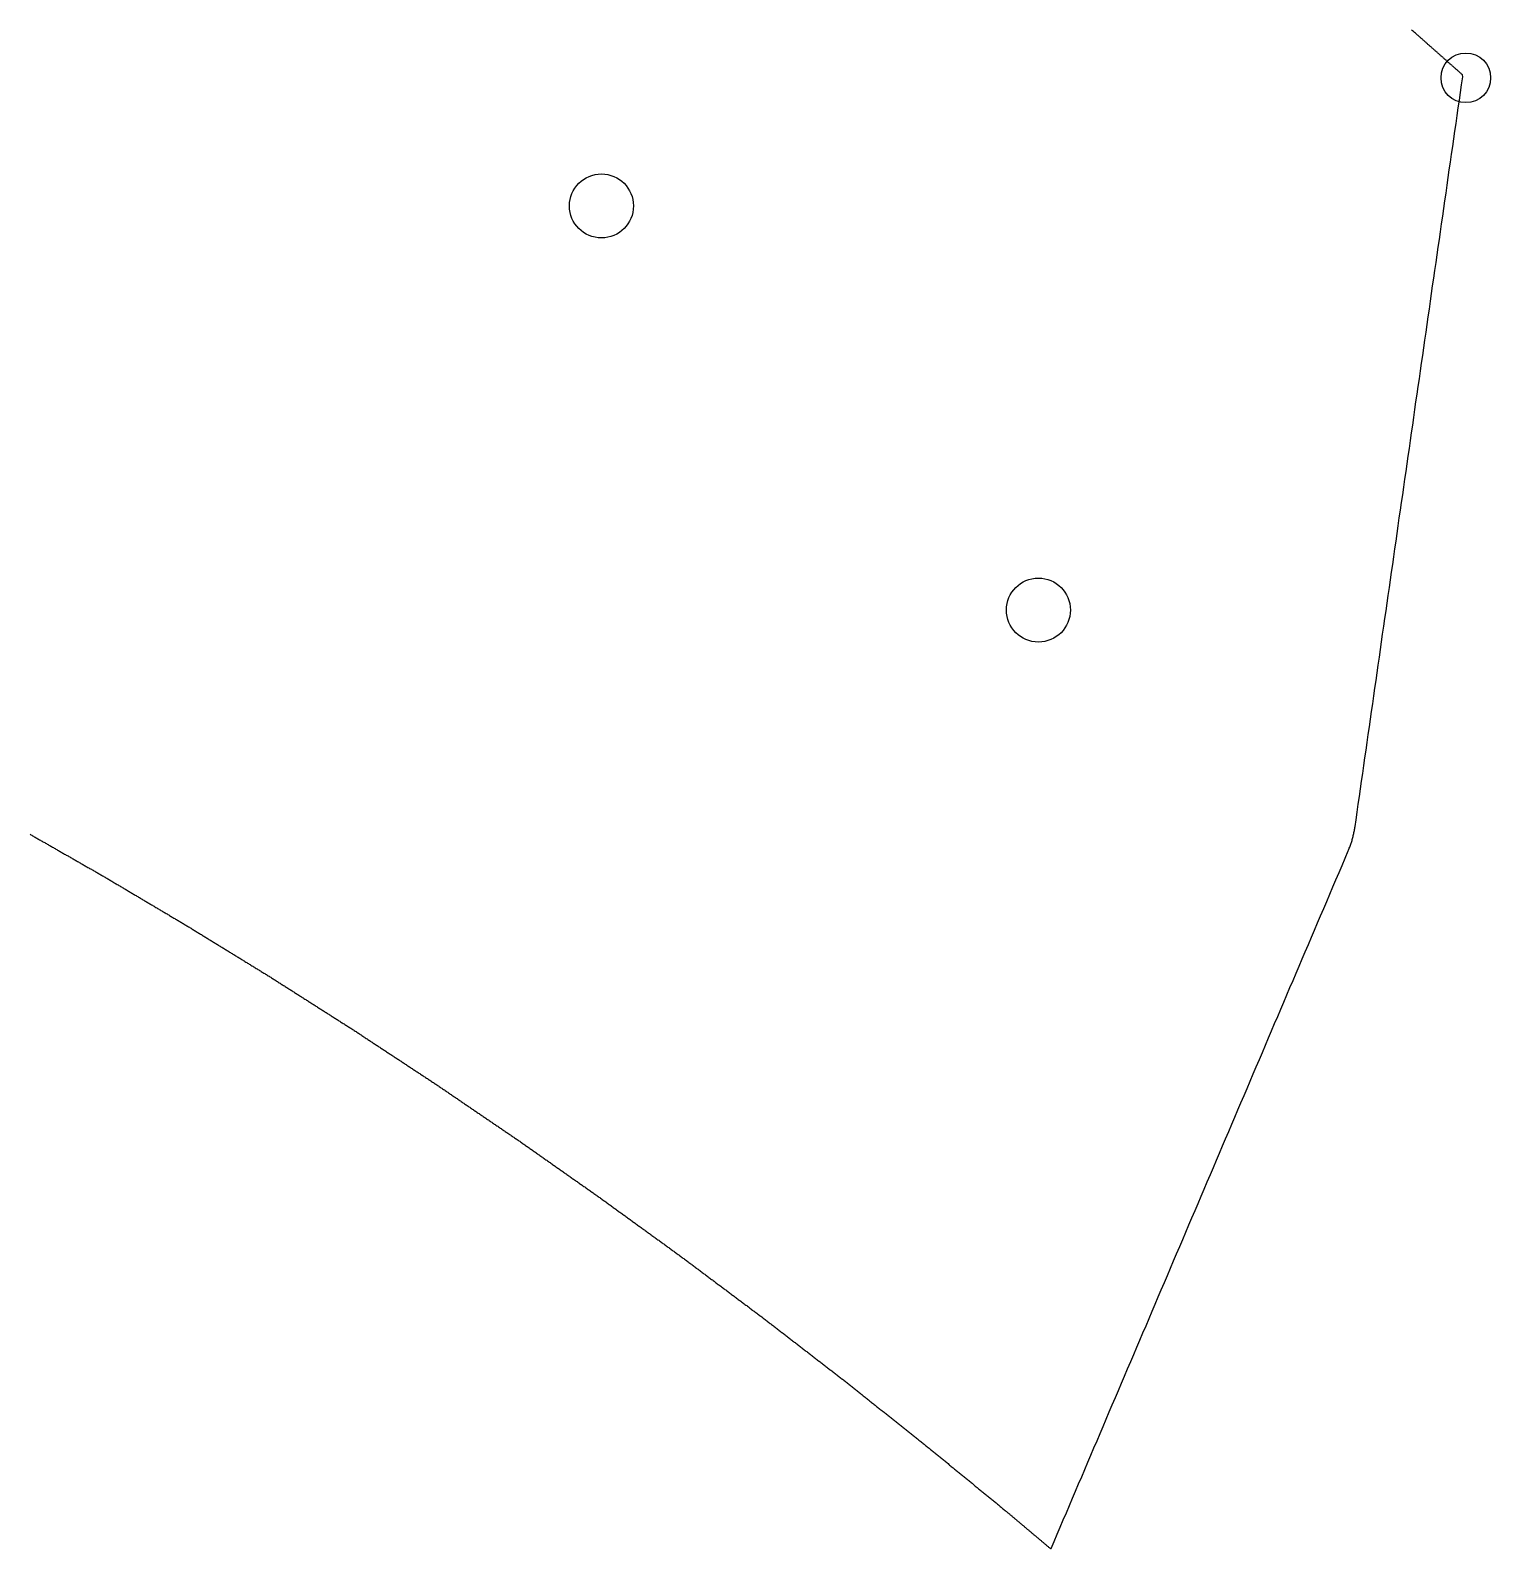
# Model space of a CAD drawing. Extents: x 2 to 292, y 1 to 254.
# Drawn here: x 175.49 to 190.21, y 1.01 to 16.31 of the extents above; entities that cross this region are included whole.
import ezdxf

# ---------------------------------------------------------------- set-up
doc = ezdxf.new("R2010")
doc.units = 0
doc.layers.get('0').update_dxf_attribs({"linetype": 'CONTINUOUS'})
doc.layers.add('DRILLING', color=3, linetype='CONTINUOUS')
doc.layers.add('RIB_INDICATION', color=1, linetype='CONTINUOUS')

msp = doc.modelspace()

# ---------------------------------------------------------------- linework, layer by layer
msp.add_polyline3d([(175.486, 8.2092, 0), (175.495, 8.20423, 0), (175.503, 8.19925, 0), (175.512, 8.19427, 0), (175.521, 8.18929, 0), (175.529, 8.18432, 0), (175.538, 8.17934, 0), (175.547, 8.17436, 0), (175.556, 8.16938, 0), (175.564, 8.16441, 0), (175.573, 8.15943, 0), (175.582, 8.15445, 0), (175.59, 8.14947, 0), (175.599, 8.1445, 0), (175.608, 8.13952, 0), (175.616, 8.13454, 0), (175.625, 8.12956, 0), (175.634, 8.12459, 0), (175.643, 8.11961, 0), (175.651, 8.11463, 0), (175.66, 8.10965, 0), (175.669, 8.10468, 0), (175.677, 8.0997, 0), (175.686, 8.09472, 0), (175.695, 8.08974, 0), (175.703, 8.08477, 0), (175.712, 8.07979, 0), (175.721, 8.07481, 0), (175.73, 8.06983, 0), (175.738, 8.06485, 0), (175.747, 8.05988, 0), (175.756, 8.0549, 0), (175.764, 8.04992, 0), (175.773, 8.04494, 0), (175.782, 8.03997, 0), (175.79, 8.03499, 0), (175.799, 8.03001, 0), (175.808, 8.02503, 0), (175.817, 8.02006, 0), (175.825, 8.01508, 0), (175.834, 8.0101, 0), (175.843, 8.00512, 0), (175.851, 8.00015, 0), (175.86, 7.99517, 0), (175.869, 7.99019, 0), (175.877, 7.98521, 0), (175.886, 7.98024, 0), (175.895, 7.97526, 0), (175.904, 7.97028, 0), (175.912, 7.9653, 0), (175.921, 7.96033, 0), (175.93, 7.95535, 0), (175.938, 7.95037, 0), (175.947, 7.94539, 0), (175.956, 7.94042, 0), (175.964, 7.93544, 0), (175.973, 7.93046, 0), (175.982, 7.92548, 0), (175.991, 7.9205, 0), (175.999, 7.91553, 0), (176.008, 7.91055, 0), (176.017, 7.90557, 0), (176.025, 7.90059, 0), (176.034, 7.89562, 0), (176.043, 7.89064, 0), (176.051, 7.88566, 0), (176.06, 7.88068, 0), (176.069, 7.87571, 0), (176.078, 7.87073, 0), (176.086, 7.86575, 0), (176.095, 7.86077, 0), (176.104, 7.8558, 0), (176.112, 7.85082, 0), (176.121, 7.84584, 0), (176.13, 7.84086, 0), (176.138, 7.83589, 0), (176.147, 7.83091, 0), (176.156, 7.82593, 0), (176.165, 7.82095, 0), (176.173, 7.81598, 0), (176.182, 7.811, 0), (176.191, 7.80602, 0), (176.199, 7.80104, 0), (176.208, 7.79607, 0), (176.217, 7.79109, 0), (176.225, 7.78611, 0), (176.234, 7.78113, 0), (176.243, 7.77605, 0), (176.251, 7.7709, 0), (176.26, 7.76576, 0), (176.269, 7.76062, 0), (176.277, 7.75548, 0), (176.286, 7.75033, 0), (176.295, 7.74519, 0), (176.303, 7.74005, 0), (176.312, 7.73491, 0), (176.321, 7.72976, 0), (176.329, 7.72462, 0), (176.338, 7.71948, 0), (176.347, 7.71434, 0), (176.355, 7.70919, 0), (176.364, 7.70405, 0), (176.373, 7.69891, 0), (176.381, 7.69376, 0), (176.39, 7.68862, 0), (176.399, 7.68348, 0), (176.407, 7.67834, 0), (176.416, 7.67319, 0), (176.425, 7.66805, 0), (176.433, 7.66291, 0), (176.442, 7.65777, 0), (176.451, 7.65262, 0), (176.459, 7.64748, 0), (176.468, 7.64234, 0), (176.477, 7.63719, 0), (176.485, 7.63205, 0), (176.494, 7.62691, 0), (176.503, 7.62177, 0), (176.511, 7.61662, 0), (176.52, 7.61148, 0), (176.529, 7.60634, 0), (176.537, 7.6012, 0), (176.546, 7.59605, 0), (176.555, 7.59091, 0), (176.563, 7.58577, 0), (176.572, 7.58062, 0), (176.581, 7.57548, 0), (176.589, 7.57034, 0), (176.598, 7.5652, 0), (176.607, 7.56005, 0), (176.615, 7.55491, 0), (176.624, 7.54977, 0), (176.633, 7.54463, 0), (176.641, 7.53948, 0), (176.65, 7.53434, 0), (176.659, 7.5292, 0), (176.667, 7.52405, 0), (176.676, 7.51891, 0), (176.685, 7.51377, 0), (176.693, 7.50863, 0), (176.702, 7.50348, 0), (176.711, 7.49834, 0), (176.719, 7.4932, 0), (176.728, 7.48806, 0), (176.737, 7.48291, 0), (176.745, 7.47777, 0), (176.754, 7.47263, 0), (176.763, 7.46748, 0), (176.771, 7.46234, 0), (176.78, 7.4572, 0), (176.789, 7.45206, 0), (176.797, 7.44691, 0), (176.806, 7.44177, 0), (176.815, 7.43663, 0), (176.823, 7.43149, 0), (176.832, 7.42634, 0), (176.841, 7.4212, 0), (176.849, 7.41606, 0), (176.858, 7.41091, 0), (176.867, 7.40577, 0), (176.875, 7.40063, 0), (176.884, 7.39549, 0), (176.893, 7.39034, 0), (176.901, 7.3852, 0), (176.91, 7.38006, 0), (176.919, 7.37492, 0), (176.927, 7.36977, 0), (176.936, 7.36463, 0), (176.945, 7.35949, 0), (176.953, 7.35434, 0), (176.962, 7.3492, 0), (176.971, 7.34406, 0), (176.979, 7.33892, 0), (176.988, 7.33377, 0), (176.997, 7.32863, 0), (177.005, 7.32349, 0), (177.014, 7.31835, 0), (177.023, 7.3132, 0), (177.031, 7.30806, 0), (177.04, 7.30292, 0), (177.049, 7.29777, 0), (177.057, 7.29263, 0), (177.066, 7.28749, 0), (177.075, 7.28235, 0), (177.083, 7.2771, 0), (177.092, 7.2718, 0), (177.101, 7.26649, 0), (177.109, 7.26118, 0), (177.118, 7.25587, 0), (177.126, 7.25056, 0), (177.135, 7.24525, 0), (177.144, 7.23995, 0), (177.152, 7.23464, 0), (177.161, 7.22933, 0), (177.17, 7.22402, 0), (177.178, 7.21871, 0), (177.187, 7.2134, 0), (177.196, 7.20809, 0), (177.204, 7.20279, 0), (177.213, 7.19748, 0), (177.221, 7.19217, 0), (177.23, 7.18686, 0), (177.239, 7.18155, 0), (177.247, 7.17624, 0), (177.256, 7.17093, 0), (177.265, 7.16563, 0), (177.273, 7.16032, 0), (177.282, 7.15501, 0), (177.29, 7.1497, 0), (177.299, 7.14439, 0), (177.308, 7.13908, 0), (177.316, 7.13378, 0), (177.325, 7.12847, 0), (177.334, 7.12316, 0), (177.342, 7.11785, 0), (177.351, 7.11254, 0), (177.36, 7.10723, 0), (177.368, 7.10192, 0), (177.377, 7.09662, 0), (177.385, 7.09131, 0), (177.394, 7.086, 0), (177.403, 7.08069, 0), (177.411, 7.07538, 0), (177.42, 7.07007, 0), (177.429, 7.06476, 0), (177.437, 7.05946, 0), (177.446, 7.05415, 0), (177.455, 7.04884, 0), (177.463, 7.04353, 0), (177.472, 7.03822, 0), (177.48, 7.03291, 0), (177.489, 7.0276, 0), (177.498, 7.0223, 0), (177.506, 7.01699, 0), (177.515, 7.01168, 0), (177.524, 7.00637, 0), (177.532, 7.00106, 0), (177.541, 6.99575, 0), (177.549, 6.99045, 0), (177.558, 6.98514, 0), (177.567, 6.97983, 0), (177.575, 6.97452, 0), (177.584, 6.96921, 0), (177.593, 6.9639, 0), (177.601, 6.95859, 0), (177.61, 6.95329, 0), (177.619, 6.94798, 0), (177.627, 6.94267, 0), (177.636, 6.93736, 0), (177.644, 6.93205, 0), (177.653, 6.92674, 0), (177.662, 6.92143, 0), (177.67, 6.91613, 0), (177.679, 6.91082, 0), (177.688, 6.90551, 0), (177.696, 6.9002, 0), (177.705, 6.89489, 0), (177.713, 6.88958, 0), (177.722, 6.88428, 0), (177.731, 6.87897, 0), (177.739, 6.87366, 0), (177.748, 6.86835, 0), (177.757, 6.86304, 0), (177.765, 6.85773, 0), (177.774, 6.85242, 0), (177.783, 6.84712, 0), (177.791, 6.84181, 0), (177.8, 6.8365, 0), (177.808, 6.83119, 0), (177.817, 6.82588, 0), (177.826, 6.82057, 0), (177.834, 6.81526, 0), (177.843, 6.80996, 0), (177.852, 6.80465, 0), (177.86, 6.79934, 0), (177.869, 6.79403, 0), (177.877, 6.78872, 0), (177.886, 6.78341, 0), (177.895, 6.77811, 0), (177.903, 6.7728, 0), (177.912, 6.76749, 0), (177.921, 6.76209, 0), (177.929, 6.75661, 0), (177.938, 6.75114, 0), (177.946, 6.74566, 0), (177.955, 6.74019, 0), (177.964, 6.73471, 0), (177.972, 6.72924, 0), (177.981, 6.72376, 0), (177.989, 6.71829, 0), (177.998, 6.71281, 0), (178.007, 6.70734, 0), (178.015, 6.70186, 0), (178.024, 6.69639, 0), (178.032, 6.69091, 0), (178.041, 6.68544, 0), (178.05, 6.67996, 0), (178.058, 6.67449, 0), (178.067, 6.66901, 0), (178.075, 6.66354, 0), (178.084, 6.65806, 0), (178.093, 6.65259, 0), (178.101, 6.64711, 0), (178.11, 6.64164, 0), (178.118, 6.63616, 0), (178.127, 6.63069, 0), (178.136, 6.62521, 0), (178.144, 6.61974, 0), (178.153, 6.61426, 0), (178.161, 6.60879, 0), (178.17, 6.60331, 0), (178.179, 6.59784, 0), (178.187, 6.59236, 0), (178.196, 6.58689, 0), (178.204, 6.58141, 0), (178.213, 6.57594, 0), (178.222, 6.57046, 0), (178.23, 6.56499, 0), (178.239, 6.55951, 0), (178.247, 6.55404, 0), (178.256, 6.54856, 0), (178.265, 6.54309, 0), (178.273, 6.53761, 0), (178.282, 6.53214, 0), (178.29, 6.52666, 0), (178.299, 6.52119, 0), (178.308, 6.51571, 0), (178.316, 6.51024, 0), (178.325, 6.50477, 0), (178.333, 6.49929, 0), (178.342, 6.49382, 0), (178.351, 6.48834, 0), (178.359, 6.48287, 0), (178.368, 6.47739, 0), (178.376, 6.47192, 0), (178.385, 6.46644, 0), (178.394, 6.46097, 0), (178.402, 6.45549, 0), (178.411, 6.45002, 0), (178.419, 6.44454, 0), (178.428, 6.43907, 0), (178.437, 6.43359, 0), (178.445, 6.42812, 0), (178.454, 6.42264, 0), (178.462, 6.41717, 0), (178.471, 6.41169, 0), (178.48, 6.40622, 0), (178.488, 6.40074, 0), (178.497, 6.39527, 0), (178.505, 6.38979, 0), (178.514, 6.38432, 0), (178.523, 6.37884, 0), (178.531, 6.37337, 0), (178.54, 6.36789, 0), (178.548, 6.36242, 0), (178.557, 6.35694, 0), (178.566, 6.35147, 0), (178.574, 6.34599, 0), (178.583, 6.34052, 0), (178.591, 6.33504, 0), (178.6, 6.32957, 0), (178.609, 6.32409, 0), (178.617, 6.31862, 0), (178.626, 6.31314, 0), (178.634, 6.30767, 0), (178.643, 6.30219, 0), (178.652, 6.29672, 0), (178.66, 6.29124, 0), (178.669, 6.28577, 0), (178.677, 6.28029, 0), (178.686, 6.27482, 0), (178.695, 6.26934, 0), (178.703, 6.26387, 0), (178.712, 6.25839, 0), (178.72, 6.25292, 0), (178.729, 6.24744, 0), (178.738, 6.24197, 0), (178.746, 6.23649, 0), (178.755, 6.23093, 0), (178.763, 6.22529, 0), (178.772, 6.21965, 0), (178.78, 6.21401, 0), (178.789, 6.20837, 0), (178.798, 6.20272, 0), (178.806, 6.19708, 0), (178.815, 6.19144, 0), (178.823, 6.1858, 0), (178.832, 6.18016, 0), (178.84, 6.17451, 0), (178.849, 6.16887, 0), (178.858, 6.16323, 0), (178.866, 6.15759, 0), (178.875, 6.15194, 0), (178.883, 6.1463, 0), (178.892, 6.14066, 0), (178.9, 6.13502, 0), (178.909, 6.12938, 0), (178.918, 6.12373, 0), (178.926, 6.11809, 0), (178.935, 6.11245, 0), (178.943, 6.10681, 0), (178.952, 6.10117, 0), (178.96, 6.09552, 0), (178.969, 6.08988, 0), (178.978, 6.08424, 0), (178.986, 6.0786, 0), (178.995, 6.07296, 0), (179.003, 6.06731, 0), (179.012, 6.06167, 0), (179.02, 6.05603, 0), (179.029, 6.05039, 0), (179.037, 6.04475, 0), (179.046, 6.0391, 0), (179.055, 6.03346, 0), (179.063, 6.02782, 0), (179.072, 6.02218, 0), (179.08, 6.01653, 0), (179.089, 6.01089, 0), (179.097, 6.00525, 0), (179.106, 5.99961, 0), (179.115, 5.99397, 0), (179.123, 5.98832, 0), (179.132, 5.98268, 0), (179.14, 5.97704, 0), (179.149, 5.9714, 0), (179.157, 5.96576, 0), (179.166, 5.96011, 0), (179.175, 5.95447, 0), (179.183, 5.94883, 0), (179.192, 5.94319, 0), (179.2, 5.93755, 0), (179.209, 5.9319, 0), (179.217, 5.92626, 0), (179.226, 5.92062, 0), (179.235, 5.91498, 0), (179.243, 5.90934, 0), (179.252, 5.90369, 0), (179.26, 5.89805, 0), (179.269, 5.89241, 0), (179.277, 5.88677, 0), (179.286, 5.88113, 0), (179.294, 5.87548, 0), (179.303, 5.86984, 0), (179.312, 5.8642, 0), (179.32, 5.85856, 0), (179.329, 5.85291, 0), (179.337, 5.84727, 0), (179.346, 5.84163, 0), (179.354, 5.83599, 0), (179.363, 5.83035, 0), (179.372, 5.8247, 0), (179.38, 5.81906, 0), (179.389, 5.81342, 0), (179.397, 5.80778, 0), (179.406, 5.80214, 0), (179.414, 5.79649, 0), (179.423, 5.79085, 0), (179.432, 5.78521, 0), (179.44, 5.77957, 0), (179.449, 5.77393, 0), (179.457, 5.76828, 0), (179.466, 5.76264, 0), (179.474, 5.757, 0), (179.483, 5.75136, 0), (179.492, 5.74572, 0), (179.5, 5.74007, 0), (179.509, 5.73443, 0), (179.517, 5.72879, 0), (179.526, 5.72315, 0), (179.534, 5.71751, 0), (179.543, 5.71186, 0), (179.552, 5.70622, 0), (179.56, 5.70058, 0), (179.569, 5.69494, 0), (179.577, 5.68929, 0), (179.586, 5.68358, 0), (179.594, 5.67777, 0), (179.603, 5.67196, 0), (179.611, 5.66615, 0), (179.62, 5.66034, 0), (179.628, 5.65453, 0), (179.637, 5.64872, 0), (179.645, 5.64291, 0), (179.654, 5.6371, 0), (179.663, 5.63129, 0), (179.671, 5.62548, 0), (179.68, 5.61967, 0), (179.688, 5.61386, 0), (179.697, 5.60805, 0), (179.705, 5.60224, 0), (179.714, 5.59643, 0), (179.722, 5.59062, 0), (179.731, 5.58481, 0), (179.739, 5.579, 0), (179.748, 5.57319, 0), (179.756, 5.56738, 0), (179.765, 5.56157, 0), (179.774, 5.55576, 0), (179.782, 5.54995, 0), (179.791, 5.54414, 0), (179.799, 5.53833, 0), (179.808, 5.53252, 0), (179.816, 5.52671, 0), (179.825, 5.5209, 0), (179.833, 5.51509, 0), (179.842, 5.50928, 0), (179.85, 5.50347, 0), (179.859, 5.49766, 0), (179.867, 5.49185, 0), (179.876, 5.48604, 0), (179.884, 5.48023, 0), (179.893, 5.47442, 0), (179.902, 5.46861, 0), (179.91, 5.4628, 0), (179.919, 5.45699, 0), (179.927, 5.45118, 0), (179.936, 5.44537, 0), (179.944, 5.43956, 0), (179.953, 5.43375, 0), (179.961, 5.42794, 0), (179.97, 5.42213, 0), (179.978, 5.41632, 0), (179.987, 5.41051, 0), (179.995, 5.4047, 0), (180.004, 5.3989, 0), (180.012, 5.39309, 0), (180.021, 5.38728, 0), (180.03, 5.38147, 0), (180.038, 5.37566, 0), (180.047, 5.36985, 0), (180.055, 5.36404, 0), (180.064, 5.35823, 0), (180.072, 5.35242, 0), (180.081, 5.34661, 0), (180.089, 5.3408, 0), (180.098, 5.33499, 0), (180.106, 5.32918, 0), (180.115, 5.32337, 0), (180.123, 5.31756, 0), (180.132, 5.31175, 0), (180.14, 5.30594, 0), (180.149, 5.30013, 0), (180.158, 5.29432, 0), (180.166, 5.28851, 0), (180.175, 5.2827, 0), (180.183, 5.27689, 0), (180.192, 5.27108, 0), (180.2, 5.26527, 0), (180.209, 5.25946, 0), (180.217, 5.25365, 0), (180.226, 5.24784, 0), (180.234, 5.24203, 0), (180.243, 5.23622, 0), (180.251, 5.23041, 0), (180.26, 5.2246, 0), (180.269, 5.21879, 0), (180.277, 5.21298, 0), (180.286, 5.20717, 0), (180.294, 5.20136, 0), (180.303, 5.19555, 0), (180.311, 5.18974, 0), (180.32, 5.18393, 0), (180.328, 5.17812, 0), (180.337, 5.17231, 0), (180.345, 5.1665, 0), (180.354, 5.16069, 0), (180.362, 5.15488, 0), (180.371, 5.14907, 0), (180.379, 5.14326, 0), (180.388, 5.13745, 0), (180.397, 5.13164, 0), (180.405, 5.12583, 0), (180.414, 5.11996, 0), (180.422, 5.11398, 0), (180.431, 5.108, 0), (180.439, 5.10202, 0), (180.448, 5.09604, 0), (180.456, 5.09006, 0), (180.465, 5.08409, 0), (180.473, 5.07811, 0), (180.482, 5.07213, 0), (180.49, 5.06615, 0), (180.499, 5.06017, 0), (180.507, 5.05419, 0), (180.516, 5.04822, 0), (180.524, 5.04224, 0), (180.533, 5.03626, 0), (180.541, 5.03028, 0), (180.55, 5.0243, 0), (180.558, 5.01833, 0), (180.567, 5.01235, 0), (180.575, 5.00637, 0), (180.584, 5.00039, 0), (180.592, 4.99441, 0), (180.601, 4.98843, 0), (180.609, 4.98246, 0), (180.618, 4.97648, 0), (180.626, 4.9705, 0), (180.635, 4.96452, 0), (180.643, 4.95854, 0), (180.652, 4.95256, 0), (180.66, 4.94659, 0), (180.669, 4.94061, 0), (180.677, 4.93463, 0), (180.686, 4.92865, 0), (180.694, 4.92267, 0), (180.703, 4.91669, 0), (180.711, 4.91072, 0), (180.72, 4.90474, 0), (180.728, 4.89876, 0), (180.737, 4.89278, 0), (180.745, 4.8868, 0), (180.754, 4.88083, 0), (180.762, 4.87485, 0), (180.771, 4.86887, 0), (180.779, 4.86289, 0), (180.788, 4.85691, 0), (180.796, 4.85093, 0), (180.805, 4.84496, 0), (180.813, 4.83898, 0), (180.822, 4.833, 0), (180.83, 4.82702, 0), (180.839, 4.82104, 0), (180.847, 4.81506, 0), (180.856, 4.80909, 0), (180.864, 4.80311, 0), (180.873, 4.79713, 0), (180.881, 4.79115, 0), (180.89, 4.78517, 0), (180.898, 4.77919, 0), (180.907, 4.77322, 0), (180.915, 4.76724, 0), (180.924, 4.76126, 0), (180.932, 4.75528, 0), (180.941, 4.7493, 0), (180.949, 4.74333, 0), (180.958, 4.73735, 0), (180.966, 4.73137, 0), (180.975, 4.72539, 0), (180.983, 4.71941, 0), (180.992, 4.71343, 0), (181, 4.70746, 0), (181.009, 4.70148, 0), (181.017, 4.6955, 0), (181.026, 4.68952, 0), (181.034, 4.68354, 0), (181.043, 4.67756, 0), (181.051, 4.67159, 0), (181.06, 4.66561, 0), (181.068, 4.65963, 0), (181.077, 4.65365, 0), (181.085, 4.64767, 0), (181.094, 4.64169, 0), (181.102, 4.63572, 0), (181.111, 4.62974, 0), (181.119, 4.62376, 0), (181.128, 4.61778, 0), (181.136, 4.6118, 0), (181.145, 4.60583, 0), (181.153, 4.59985, 0), (181.162, 4.59387, 0), (181.17, 4.58789, 0), (181.179, 4.58191, 0), (181.187, 4.57593, 0), (181.196, 4.56996, 0), (181.204, 4.56398, 0), (181.213, 4.558, 0), (181.221, 4.55202, 0), (181.23, 4.54604, 0), (181.238, 4.54001, 0), (181.247, 4.53386, 0), (181.255, 4.52771, 0), (181.264, 4.52156, 0), (181.272, 4.51542, 0), (181.281, 4.50927, 0), (181.289, 4.50312, 0), (181.298, 4.49697, 0), (181.306, 4.49083, 0), (181.315, 4.48468, 0), (181.323, 4.47853, 0), (181.331, 4.47238, 0), (181.34, 4.46624, 0), (181.348, 4.46009, 0), (181.357, 4.45394, 0), (181.365, 4.4478, 0), (181.374, 4.44165, 0), (181.382, 4.4355, 0), (181.391, 4.42935, 0), (181.399, 4.42321, 0), (181.408, 4.41706, 0), (181.416, 4.41091, 0), (181.425, 4.40476, 0), (181.433, 4.39862, 0), (181.442, 4.39247, 0), (181.45, 4.38632, 0), (181.459, 4.38018, 0), (181.467, 4.37403, 0), (181.475, 4.36788, 0), (181.484, 4.36173, 0), (181.492, 4.35559, 0), (181.501, 4.34944, 0), (181.509, 4.34329, 0), (181.518, 4.33714, 0), (181.526, 4.331, 0), (181.535, 4.32485, 0), (181.543, 4.3187, 0), (181.552, 4.31255, 0), (181.56, 4.30641, 0), (181.569, 4.30026, 0), (181.577, 4.29411, 0), (181.586, 4.28797, 0), (181.594, 4.28182, 0), (181.603, 4.27567, 0), (181.611, 4.26952, 0), (181.619, 4.26338, 0), (181.628, 4.25723, 0), (181.636, 4.25108, 0), (181.645, 4.24493, 0), (181.653, 4.23879, 0), (181.662, 4.23264, 0), (181.67, 4.22649, 0), (181.679, 4.22034, 0), (181.687, 4.2142, 0), (181.696, 4.20805, 0), (181.704, 4.2019, 0), (181.713, 4.19576, 0), (181.721, 4.18961, 0), (181.73, 4.18346, 0), (181.738, 4.17731, 0), (181.747, 4.17117, 0), (181.755, 4.16502, 0), (181.763, 4.15887, 0), (181.772, 4.15272, 0), (181.78, 4.14658, 0), (181.789, 4.14043, 0), (181.797, 4.13428, 0), (181.806, 4.12814, 0), (181.814, 4.12199, 0), (181.823, 4.11584, 0), (181.831, 4.10969, 0), (181.84, 4.10355, 0), (181.848, 4.0974, 0), (181.857, 4.09125, 0), (181.865, 4.0851, 0), (181.874, 4.07896, 0), (181.882, 4.07281, 0), (181.891, 4.06666, 0), (181.899, 4.06051, 0), (181.907, 4.05437, 0), (181.916, 4.04822, 0), (181.924, 4.04207, 0), (181.933, 4.03593, 0), (181.941, 4.02978, 0), (181.95, 4.02363, 0), (181.958, 4.01748, 0), (181.967, 4.01134, 0), (181.975, 4.00519, 0), (181.984, 3.99904, 0), (181.992, 3.99289, 0), (182.001, 3.98675, 0), (182.009, 3.9806, 0), (182.018, 3.97445, 0), (182.026, 3.9683, 0), (182.034, 3.96216, 0), (182.043, 3.95601, 0), (182.051, 3.94986, 0), (182.06, 3.94366, 0), (182.068, 3.93735, 0), (182.077, 3.93103, 0), (182.085, 3.92471, 0), (182.094, 3.9184, 0), (182.102, 3.91208, 0), (182.111, 3.90576, 0), (182.119, 3.89945, 0), (182.127, 3.89313, 0), (182.136, 3.88681, 0), (182.144, 3.88049, 0), (182.153, 3.87418, 0), (182.161, 3.86786, 0), (182.17, 3.86154, 0), (182.178, 3.85523, 0), (182.186, 3.84891, 0), (182.195, 3.84259, 0), (182.203, 3.83628, 0), (182.212, 3.82996, 0), (182.22, 3.82364, 0), (182.229, 3.81732, 0), (182.237, 3.81101, 0), (182.246, 3.80469, 0), (182.254, 3.79837, 0), (182.262, 3.79206, 0), (182.271, 3.78574, 0), (182.279, 3.77942, 0), (182.288, 3.77311, 0), (182.296, 3.76679, 0), (182.305, 3.76047, 0), (182.313, 3.75415, 0), (182.321, 3.74784, 0), (182.33, 3.74152, 0), (182.338, 3.7352, 0), (182.347, 3.72889, 0), (182.355, 3.72257, 0), (182.364, 3.71625, 0), (182.372, 3.70994, 0), (182.381, 3.70362, 0), (182.389, 3.6973, 0), (182.397, 3.69098, 0), (182.406, 3.68467, 0), (182.414, 3.67835, 0), (182.423, 3.67203, 0), (182.431, 3.66572, 0), (182.44, 3.6594, 0), (182.448, 3.65308, 0), (182.456, 3.64677, 0), (182.465, 3.64045, 0), (182.473, 3.63413, 0), (182.482, 3.62781, 0), (182.49, 3.6215, 0), (182.499, 3.61518, 0), (182.507, 3.60886, 0), (182.516, 3.60255, 0), (182.524, 3.59623, 0), (182.532, 3.58991, 0), (182.541, 3.5836, 0), (182.549, 3.57728, 0), (182.558, 3.57096, 0), (182.566, 3.56464, 0), (182.575, 3.55833, 0), (182.583, 3.55201, 0), (182.592, 3.54569, 0), (182.6, 3.53938, 0), (182.608, 3.53306, 0), (182.617, 3.52674, 0), (182.625, 3.52043, 0), (182.634, 3.51411, 0), (182.642, 3.50779, 0), (182.651, 3.50147, 0), (182.659, 3.49516, 0), (182.667, 3.48884, 0), (182.676, 3.48252, 0), (182.684, 3.47621, 0), (182.693, 3.46989, 0), (182.701, 3.46357, 0), (182.71, 3.45726, 0), (182.718, 3.45094, 0), (182.727, 3.44462, 0), (182.735, 3.4383, 0), (182.743, 3.43199, 0), (182.752, 3.42567, 0), (182.76, 3.41935, 0), (182.769, 3.41304, 0), (182.777, 3.40672, 0), (182.786, 3.4004, 0), (182.794, 3.39409, 0), (182.802, 3.38777, 0), (182.811, 3.38145, 0), (182.819, 3.37513, 0), (182.828, 3.36882, 0), (182.836, 3.3625, 0), (182.845, 3.35618, 0), (182.853, 3.34987, 0), (182.862, 3.34355, 0), (182.87, 3.33723, 0), (182.878, 3.33087, 0), (182.887, 3.32439, 0), (182.895, 3.3179, 0), (182.904, 3.31141, 0), (182.912, 3.30492, 0), (182.92, 3.29844, 0), (182.929, 3.29195, 0), (182.937, 3.28546, 0), (182.946, 3.27897, 0), (182.954, 3.27249, 0), (182.962, 3.266, 0), (182.971, 3.25951, 0), (182.979, 3.25302, 0), (182.988, 3.24654, 0), (182.996, 3.24005, 0), (183.004, 3.23356, 0), (183.013, 3.22708, 0), (183.021, 3.22059, 0), (183.03, 3.2141, 0), (183.038, 3.20761, 0), (183.047, 3.20113, 0), (183.055, 3.19464, 0), (183.063, 3.18815, 0), (183.072, 3.18166, 0), (183.08, 3.17518, 0), (183.089, 3.16869, 0), (183.097, 3.1622, 0), (183.105, 3.15572, 0), (183.114, 3.14923, 0), (183.122, 3.14274, 0), (183.131, 3.13625, 0), (183.139, 3.12977, 0), (183.147, 3.12328, 0), (183.156, 3.11679, 0), (183.164, 3.1103, 0), (183.173, 3.10382, 0), (183.181, 3.09733, 0), (183.189, 3.09084, 0), (183.198, 3.08435, 0), (183.206, 3.07787, 0), (183.215, 3.07138, 0), (183.223, 3.06489, 0), (183.231, 3.05841, 0), (183.24, 3.05192, 0), (183.248, 3.04543, 0), (183.257, 3.03894, 0), (183.265, 3.03246, 0), (183.273, 3.02597, 0), (183.282, 3.01948, 0), (183.29, 3.01299, 0), (183.299, 3.00651, 0), (183.307, 3.00002, 0), (183.316, 2.99353, 0), (183.324, 2.98704, 0), (183.332, 2.98056, 0), (183.341, 2.97407, 0), (183.349, 2.96758, 0), (183.358, 2.9611, 0), (183.366, 2.95461, 0), (183.374, 2.94812, 0), (183.383, 2.94163, 0), (183.391, 2.93515, 0), (183.4, 2.92866, 0), (183.408, 2.92217, 0), (183.416, 2.91568, 0), (183.425, 2.9092, 0), (183.433, 2.90271, 0), (183.442, 2.89622, 0), (183.45, 2.88974, 0), (183.458, 2.88325, 0), (183.467, 2.87676, 0), (183.475, 2.87027, 0), (183.484, 2.86379, 0), (183.492, 2.8573, 0), (183.5, 2.85081, 0), (183.509, 2.84432, 0), (183.517, 2.83784, 0), (183.526, 2.83135, 0), (183.534, 2.82486, 0), (183.542, 2.81837, 0), (183.551, 2.81189, 0), (183.559, 2.8054, 0), (183.568, 2.79891, 0), (183.576, 2.79243, 0), (183.585, 2.78594, 0), (183.593, 2.77945, 0), (183.601, 2.77296, 0), (183.61, 2.76648, 0), (183.618, 2.75999, 0), (183.627, 2.7535, 0), (183.635, 2.74701, 0), (183.643, 2.74053, 0), (183.652, 2.73404, 0), (183.66, 2.72755, 0), (183.669, 2.72107, 0), (183.677, 2.71458, 0), (183.685, 2.70809, 0), (183.694, 2.70157, 0), (183.702, 2.69491, 0), (183.711, 2.68825, 0), (183.719, 2.68159, 0), (183.727, 2.67494, 0), (183.736, 2.66828, 0), (183.744, 2.66162, 0), (183.752, 2.65496, 0), (183.761, 2.6483, 0), (183.769, 2.64165, 0), (183.778, 2.63499, 0), (183.786, 2.62833, 0), (183.794, 2.62167, 0), (183.803, 2.61501, 0), (183.811, 2.60835, 0), (183.819, 2.6017, 0), (183.828, 2.59504, 0), (183.836, 2.58838, 0), (183.845, 2.58172, 0), (183.853, 2.57506, 0), (183.861, 2.5684, 0), (183.87, 2.56175, 0), (183.878, 2.55509, 0), (183.886, 2.54843, 0), (183.895, 2.54177, 0), (183.903, 2.53511, 0), (183.912, 2.52846, 0), (183.92, 2.5218, 0), (183.928, 2.51514, 0), (183.937, 2.50848, 0), (183.945, 2.50182, 0), (183.953, 2.49516, 0), (183.962, 2.48851, 0), (183.97, 2.48185, 0), (183.979, 2.47519, 0), (183.987, 2.46853, 0), (183.995, 2.46187, 0), (184.004, 2.45521, 0), (184.012, 2.44856, 0), (184.02, 2.4419, 0), (184.029, 2.43524, 0), (184.037, 2.42858, 0), (184.046, 2.42192, 0), (184.054, 2.41527, 0), (184.062, 2.40861, 0), (184.071, 2.40195, 0), (184.079, 2.39529, 0), (184.087, 2.38863, 0), (184.096, 2.38197, 0), (184.104, 2.37532, 0), (184.113, 2.36866, 0), (184.121, 2.362, 0), (184.129, 2.35534, 0), (184.138, 2.34868, 0), (184.146, 2.34203, 0), (184.154, 2.33537, 0), (184.163, 2.32871, 0), (184.171, 2.32205, 0), (184.18, 2.31539, 0), (184.188, 2.30873, 0), (184.196, 2.30208, 0), (184.205, 2.29542, 0), (184.213, 2.28876, 0), (184.221, 2.2821, 0), (184.23, 2.27544, 0), (184.238, 2.26878, 0), (184.246, 2.26213, 0), (184.255, 2.25547, 0), (184.263, 2.24881, 0), (184.272, 2.24215, 0), (184.28, 2.23549, 0), (184.288, 2.22884, 0), (184.297, 2.22218, 0), (184.305, 2.21552, 0), (184.313, 2.20886, 0), (184.322, 2.2022, 0), (184.33, 2.19554, 0), (184.339, 2.18889, 0), (184.347, 2.18223, 0), (184.355, 2.17557, 0), (184.364, 2.16891, 0), (184.372, 2.16225, 0), (184.38, 2.15559, 0), (184.389, 2.14894, 0), (184.397, 2.14228, 0), (184.406, 2.13562, 0), (184.414, 2.12896, 0), (184.422, 2.1223, 0), (184.431, 2.11565, 0), (184.439, 2.10899, 0), (184.447, 2.10233, 0), (184.456, 2.09567, 0), (184.464, 2.08901, 0), (184.473, 2.08235, 0), (184.481, 2.0757, 0), (184.489, 2.06904, 0), (184.498, 2.06238, 0), (184.506, 2.0557, 0), (184.514, 2.04887, 0), (184.523, 2.04204, 0), (184.531, 2.03521, 0), (184.539, 2.02838, 0), (184.548, 2.02155, 0), (184.556, 2.01472, 0), (184.564, 2.00789, 0), (184.573, 2.00106, 0), (184.581, 1.99423, 0), (184.59, 1.9874, 0), (184.598, 1.98057, 0), (184.606, 1.97374, 0), (184.615, 1.96691, 0), (184.623, 1.96008, 0), (184.631, 1.95325, 0), (184.64, 1.94642, 0), (184.648, 1.93959, 0), (184.656, 1.93276, 0), (184.665, 1.92593, 0), (184.673, 1.9191, 0), (184.681, 1.91227, 0), (184.69, 1.90544, 0), (184.698, 1.89861, 0), (184.706, 1.89178, 0), (184.715, 1.88495, 0), (184.723, 1.87812, 0), (184.731, 1.87129, 0), (184.74, 1.86446, 0), (184.748, 1.85763, 0), (184.756, 1.8508, 0), (184.765, 1.84397, 0), (184.773, 1.83714, 0), (184.781, 1.83032, 0), (184.79, 1.82349, 0), (184.798, 1.81666, 0), (184.806, 1.80983, 0), (184.815, 1.803, 0), (184.823, 1.79617, 0), (184.831, 1.78934, 0), (184.84, 1.78251, 0), (184.848, 1.77568, 0), (184.856, 1.76885, 0), (184.865, 1.76202, 0), (184.873, 1.75519, 0), (184.882, 1.74836, 0), (184.89, 1.74153, 0), (184.898, 1.7347, 0), (184.907, 1.72787, 0), (184.915, 1.72104, 0), (184.923, 1.71421, 0), (184.932, 1.70738, 0), (184.94, 1.70055, 0), (184.948, 1.69372, 0), (184.957, 1.68689, 0), (184.965, 1.68006, 0), (184.973, 1.67323, 0), (184.982, 1.6664, 0), (184.99, 1.65957, 0), (184.998, 1.65274, 0), (185.007, 1.64591, 0), (185.015, 1.63908, 0), (185.023, 1.63225, 0), (185.032, 1.62542, 0), (185.04, 1.61859, 0), (185.048, 1.61176, 0), (185.057, 1.60493, 0), (185.065, 1.5981, 0), (185.073, 1.59128, 0), (185.082, 1.58445, 0), (185.09, 1.57762, 0), (185.098, 1.57079, 0), (185.107, 1.56396, 0), (185.115, 1.55713, 0), (185.123, 1.5503, 0), (185.132, 1.54347, 0), (185.14, 1.53664, 0), (185.148, 1.52981, 0), (185.157, 1.52298, 0), (185.165, 1.51615, 0), (185.173, 1.50932, 0), (185.182, 1.50249, 0), (185.19, 1.49566, 0), (185.199, 1.48883, 0), (185.207, 1.482, 0), (185.215, 1.47517, 0), (185.224, 1.46834, 0), (185.232, 1.46151, 0), (185.24, 1.45468, 0), (185.249, 1.44785, 0), (185.257, 1.44102, 0), (185.265, 1.43419, 0), (185.274, 1.42736, 0), (185.282, 1.42053, 0), (185.29, 1.4137, 0), (185.299, 1.40687, 0), (185.307, 1.40004, 0), (185.315, 1.39349, 0), (185.32, 1.38948, 0), (185.324, 1.38546, 0), (185.329, 1.38145, 0), (185.334, 1.37744, 0), (185.339, 1.37342, 0), (185.344, 1.36941, 0), (185.348, 1.36539, 0), (185.353, 1.36138, 0), (185.358, 1.35736, 0), (185.363, 1.35335, 0), (185.367, 1.34934, 0), (185.372, 1.34532, 0), (185.377, 1.34131, 0), (185.382, 1.33729, 0), (185.386, 1.33328, 0), (185.391, 1.32927, 0), (185.396, 1.32525, 0), (185.401, 1.32124, 0), (185.405, 1.31722, 0), (185.41, 1.31321, 0), (185.415, 1.30919, 0), (185.42, 1.30518, 0), (185.425, 1.30117, 0), (185.429, 1.29715, 0), (185.434, 1.29314, 0), (185.439, 1.28912, 0), (185.444, 1.28511, 0), (185.448, 1.2811, 0), (185.453, 1.27708, 0), (185.458, 1.27307, 0), (185.463, 1.26905, 0), (185.467, 1.26504, 0), (185.472, 1.26103, 0), (185.477, 1.25701, 0), (185.482, 1.253, 0), (185.486, 1.24898, 0), (185.491, 1.24497, 0), (185.496, 1.24095, 0), (185.501, 1.23694, 0), (185.506, 1.23293, 0), (185.51, 1.22891, 0), (185.515, 1.2249, 0), (185.52, 1.22088, 0), (185.525, 1.21687, 0), (185.529, 1.21286, 0), (185.534, 1.20884, 0), (185.539, 1.20483, 0), (185.544, 1.20081, 0), (185.548, 1.1968, 0), (185.553, 1.19279, 0), (185.558, 1.18877, 0), (185.563, 1.18476, 0), (185.567, 1.18074, 0), (185.572, 1.17673, 0), (185.577, 1.17271, 0), (185.582, 1.1687, 0), (185.587, 1.16469, 0), (185.591, 1.16067, 0), (185.596, 1.15666, 0), (185.601, 1.15264, 0), (185.606, 1.14863, 0), (185.61, 1.14462, 0), (185.615, 1.1406, 0), (185.62, 1.13659, 0), (185.625, 1.13257, 0), (185.629, 1.12856, 0), (185.634, 1.12454, 0), (185.639, 1.12053, 0), (185.644, 1.11652, 0), (185.648, 1.1125, 0), (185.653, 1.10849, 0), (185.658, 1.10447, 0), (185.663, 1.10046, 0), (185.668, 1.09645, 0), (185.672, 1.09243, 0), (185.677, 1.08842, 0), (185.682, 1.0844, 0), (185.687, 1.08039, 0), (185.691, 1.07638, 0), (185.696, 1.07236, 0), (185.701, 1.06835, 0), (185.706, 1.06433, 0), (185.71, 1.06032, 0), (185.715, 1.0563, 0), (185.72, 1.05229, 0), (185.725, 1.04828, 0), (185.729, 1.04426, 0), (185.734, 1.04025, 0), (185.739, 1.03623, 0), (185.744, 1.03222, 0), (185.749, 1.02821, 0), (185.753, 1.02419, 0), (185.758, 1.02018, 0), (185.763, 1.01616, 0), (185.768, 1.01215, 0), (185.772, 1.00813, 0), (185.778, 1.00787, 0), (185.809, 1.08037, 0), (185.84, 1.15287, 0), (185.871, 1.22537, 0), (185.902, 1.29788, 0), (185.933, 1.37038, 0), (185.964, 1.44288, 0), (185.995, 1.51538, 0), (186.025, 1.58788, 0), (186.056, 1.66039, 0), (186.087, 1.73289, 0), (186.118, 1.80539, 0), (186.149, 1.87789, 0), (186.18, 1.9504, 0), (186.211, 2.0229, 0), (186.242, 2.0954, 0), (186.272, 2.1679, 0), (186.303, 2.24041, 0), (186.334, 2.31291, 0), (186.365, 2.38541, 0), (186.396, 2.45791, 0), (186.427, 2.53041, 0), (186.458, 2.60292, 0), (186.489, 2.67542, 0), (186.519, 2.74792, 0), (186.55, 2.82042, 0), (186.581, 2.89293, 0), (186.612, 2.96543, 0), (186.643, 3.03793, 0), (186.674, 3.11043, 0), (186.705, 3.18293, 0), (186.736, 3.25544, 0), (186.766, 3.32794, 0), (186.797, 3.40044, 0), (186.828, 3.47294, 0), (186.859, 3.54545, 0), (186.89, 3.61795, 0), (186.921, 3.69045, 0), (186.952, 3.76295, 0), (186.983, 3.83545, 0), (187.013, 3.90796, 0), (187.044, 3.98046, 0), (187.075, 4.05296, 0), (187.106, 4.12546, 0), (187.137, 4.19797, 0), (187.168, 4.27047, 0), (187.199, 4.34297, 0), (187.23, 4.41547, 0), (187.261, 4.48798, 0), (187.291, 4.56048, 0), (187.322, 4.63298, 0), (187.353, 4.70548, 0), (187.384, 4.77798, 0), (187.415, 4.85049, 0), (187.446, 4.92299, 0), (187.477, 4.99549, 0), (187.508, 5.06799, 0), (187.538, 5.1405, 0), (187.569, 5.213, 0), (187.6, 5.2855, 0), (187.631, 5.358, 0), (187.662, 5.4305, 0), (187.693, 5.50301, 0), (187.724, 5.57551, 0), (187.755, 5.64801, 0), (187.785, 5.72051, 0), (187.816, 5.79302, 0), (187.847, 5.86552, 0), (187.878, 5.93802, 0), (187.909, 6.01052, 0), (187.94, 6.08302, 0), (187.971, 6.15553, 0), (188.002, 6.22803, 0), (188.032, 6.30053, 0), (188.063, 6.37303, 0), (188.094, 6.44554, 0), (188.125, 6.51804, 0), (188.156, 6.59054, 0), (188.187, 6.66304, 0), (188.218, 6.73555, 0), (188.249, 6.80805, 0), (188.279, 6.88055, 0), (188.31, 6.95305, 0), (188.341, 7.02555, 0), (188.372, 7.09806, 0), (188.403, 7.17056, 0), (188.434, 7.24306, 0), (188.465, 7.31556, 0), (188.496, 7.38807, 0), (188.527, 7.46057, 0), (188.557, 7.53307, 0), (188.588, 7.60557, 0), (188.619, 7.67807, 0), (188.65, 7.75058, 0), (188.681, 7.82308, 0), (188.712, 7.89558, 0), (188.743, 7.96808, 0), (188.774, 8.04059, 0), (188.778, 8.05016, 0), (188.781, 8.05971, 0), (188.785, 8.0693, 0), (188.789, 8.07894, 0), (188.793, 8.08863, 0), (188.796, 8.09835, 0), (188.799, 8.10811, 0), (188.803, 8.11791, 0), (188.806, 8.12775, 0), (188.809, 8.13762, 0), (188.812, 8.14752, 0), (188.815, 8.15745, 0), (188.818, 8.16741, 0), (188.82, 8.1774, 0), (188.823, 8.18742, 0), (188.825, 8.19746, 0), (188.828, 8.20753, 0), (188.83, 8.21762, 0), (188.832, 8.22772, 0), (188.834, 8.23785, 0), (188.836, 8.24799, 0), (188.838, 8.25815, 0), (188.84, 8.26832, 0), (188.842, 8.2785, 0), (188.843, 8.28869, 0), (188.853, 8.35542, 0), (188.864, 8.43342, 0), (188.875, 8.51143, 0), (188.886, 8.58943, 0), (188.898, 8.66743, 0), (188.909, 8.74544, 0), (188.92, 8.82344, 0), (188.931, 8.90145, 0), (188.942, 8.97945, 0), (188.954, 9.05745, 0), (188.965, 9.13546, 0), (188.976, 9.21346, 0), (188.987, 9.29147, 0), (188.998, 9.36947, 0), (189.01, 9.44747, 0), (189.021, 9.52548, 0), (189.032, 9.60348, 0), (189.043, 9.68149, 0), (189.054, 9.75949, 0), (189.065, 9.83749, 0), (189.077, 9.9155, 0), (189.088, 9.9935, 0), (189.099, 10.0715, 0), (189.11, 10.1495, 0), (189.121, 10.2275, 0), (189.133, 10.3055, 0), (189.144, 10.3835, 0), (189.155, 10.4615, 0), (189.166, 10.5395, 0), (189.177, 10.6175, 0), (189.189, 10.6955, 0), (189.2, 10.7735, 0), (189.211, 10.8515, 0), (189.222, 10.9295, 0), (189.233, 11.0076, 0), (189.245, 11.0856, 0), (189.256, 11.1636, 0), (189.267, 11.2416, 0), (189.278, 11.3196, 0), (189.289, 11.3976, 0), (189.301, 11.4756, 0), (189.312, 11.5536, 0), (189.323, 11.6316, 0), (189.334, 11.7096, 0), (189.345, 11.7876, 0), (189.357, 11.8656, 0), (189.368, 11.9436, 0), (189.379, 12.0216, 0), (189.39, 12.0996, 0), (189.401, 12.1776, 0), (189.413, 12.2556, 0), (189.424, 12.3336, 0), (189.435, 12.4116, 0), (189.446, 12.4896, 0), (189.457, 12.5676, 0), (189.469, 12.6456, 0), (189.48, 12.7236, 0), (189.491, 12.8016, 0), (189.502, 12.8796, 0), (189.513, 12.9577, 0), (189.525, 13.0357, 0), (189.536, 13.1137, 0), (189.547, 13.1917, 0), (189.558, 13.2697, 0), (189.569, 13.3477, 0), (189.581, 13.4257, 0), (189.592, 13.5037, 0), (189.603, 13.5817, 0), (189.614, 13.6597, 0), (189.625, 13.7377, 0), (189.637, 13.8157, 0), (189.648, 13.8937, 0), (189.659, 13.9717, 0), (189.67, 14.0497, 0), (189.681, 14.1277, 0), (189.693, 14.2057, 0), (189.704, 14.2837, 0), (189.715, 14.3617, 0), (189.726, 14.4397, 0), (189.737, 14.5177, 0), (189.749, 14.5957, 0), (189.76, 14.6737, 0), (189.771, 14.7517, 0), (189.782, 14.8297, 0), (189.793, 14.9078, 0), (189.805, 14.9858, 0), (189.816, 15.0638, 0), (189.827, 15.1418, 0), (189.838, 15.2198, 0), (189.849, 15.2978, 0), (189.861, 15.3758, 0), (189.872, 15.4538, 0), (189.883, 15.5318, 0), (189.894, 15.6098, 0), (189.905, 15.6878, 0), (189.917, 15.7658, 0), (189.928, 15.8438, 0), (189.926, 15.864, 0), (189.922, 15.8682, 0), (189.917, 15.8724, 0), (189.912, 15.8767, 0), (189.907, 15.8809, 0), (189.903, 15.8851, 0), (189.898, 15.8893, 0), (189.893, 15.8936, 0), (189.888, 15.8978, 0), (189.884, 15.902, 0), (189.879, 15.9062, 0), (189.874, 15.9104, 0), (189.869, 15.9147, 0), (189.864, 15.9189, 0), (189.86, 15.9231, 0), (189.855, 15.9273, 0), (189.85, 15.9316, 0), (189.845, 15.9358, 0), (189.841, 15.94, 0), (189.836, 15.9442, 0), (189.831, 15.9485, 0), (189.826, 15.9527, 0), (189.822, 15.9569, 0), (189.817, 15.9611, 0), (189.812, 15.9653, 0), (189.807, 15.9696, 0), (189.802, 15.9738, 0), (189.798, 15.978, 0), (189.793, 15.9822, 0), (189.788, 15.9865, 0), (189.783, 15.9907, 0), (189.779, 15.9949, 0), (189.774, 15.9991, 0), (189.769, 16.0034, 0), (189.764, 16.0076, 0), (189.76, 16.0118, 0), (189.755, 16.016, 0), (189.75, 16.0203, 0), (189.745, 16.0245, 0), (189.74, 16.0287, 0), (189.736, 16.0329, 0), (189.731, 16.0371, 0), (189.726, 16.0414, 0), (189.721, 16.0456, 0), (189.717, 16.0498, 0), (189.712, 16.054, 0), (189.707, 16.0583, 0), (189.702, 16.0625, 0), (189.698, 16.0667, 0), (189.693, 16.0709, 0), (189.688, 16.0752, 0), (189.683, 16.0794, 0), (189.678, 16.0836, 0), (189.674, 16.0878, 0), (189.669, 16.092, 0), (189.664, 16.0963, 0), (189.659, 16.1005, 0), (189.655, 16.1047, 0), (189.65, 16.1089, 0), (189.645, 16.1132, 0), (189.64, 16.1174, 0), (189.636, 16.1216, 0), (189.631, 16.1258, 0), (189.626, 16.1301, 0), (189.621, 16.1343, 0), (189.616, 16.1385, 0), (189.612, 16.1427, 0), (189.607, 16.147, 0), (189.602, 16.1512, 0), (189.597, 16.1554, 0), (189.593, 16.1596, 0), (189.588, 16.1638, 0), (189.583, 16.1681, 0), (189.578, 16.1723, 0), (189.574, 16.1765, 0), (189.569, 16.1807, 0), (189.564, 16.185, 0), (189.559, 16.1892, 0), (189.554, 16.1934, 0), (189.55, 16.1976, 0), (189.545, 16.2019, 0), (189.54, 16.2061, 0), (189.535, 16.2103, 0), (189.531, 16.2145, 0), (189.526, 16.2188, 0), (189.521, 16.223, 0), (189.516, 16.2272, 0), (189.512, 16.2314, 0), (189.507, 16.2356, 0), (189.502, 16.2399, 0), (189.497, 16.2441, 0), (189.492, 16.2483, 0), (189.488, 16.2525, 0), (189.483, 16.2568, 0), (189.478, 16.261, 0), (189.473, 16.2652, 0), (189.469, 16.2694, 0), (189.46, 16.2766, 0), (189.451, 16.2848, 0), (189.441, 16.2931, 0), (189.432, 16.3013, 0), (189.422, 16.3095, 0), (189.413, 16.3178, 0)])
at = {"layer": 'DRILLING'}
for centre in [(181.24625, 14.54346), (185.65111, 10.46948)]:
    msp.add_circle(centre, 0.3225, dxfattribs=at)
at = {"layer": 'RIB_INDICATION'}
msp.add_circle((189.95948, 15.83477), 0.25, dxfattribs=at)

doc.saveas('drawing.dxf')
